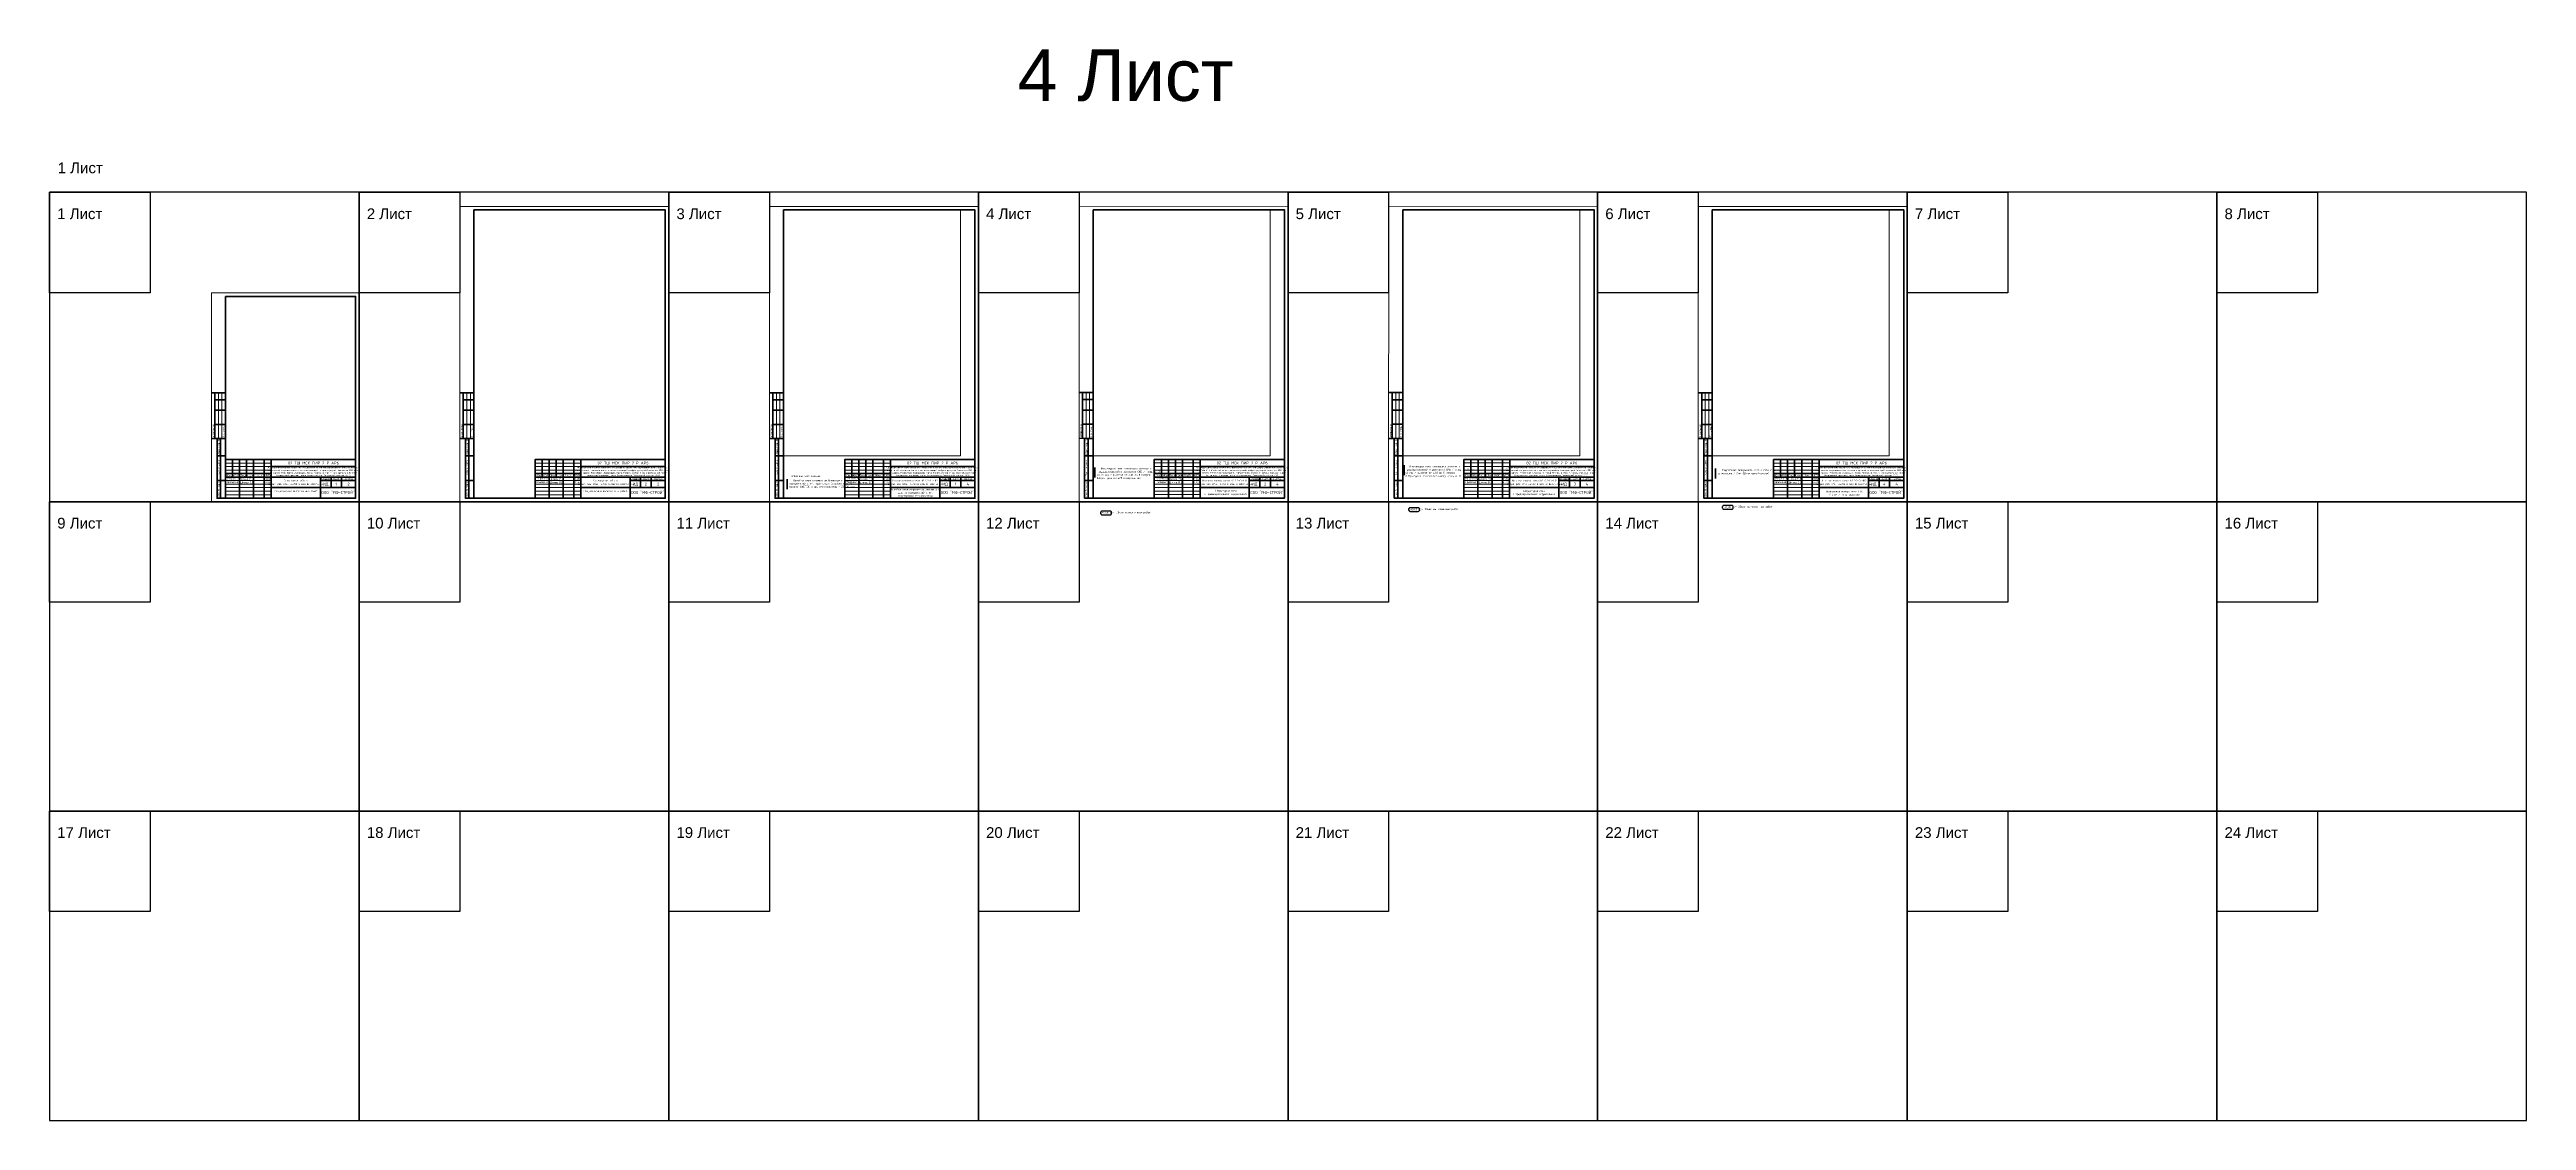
# Paper-space layout '9.n3с2э библ' of a CAD drawing. Header units: millimetres. Extents: x -143 to 3377, y -880 to 643.
import ezdxf
from ezdxf.enums import TextEntityAlignment as Align

# ---------------------------------------------------------------- set-up
doc = ezdxf.new("R2018")
doc.units = ezdxf.units.MM
doc.layers.add('Условные обозначения', color=90, linetype='Continuous')
doc.styles.get("Standard").update_dxf_attribs({"font": 'arial.ttf'})
doc.styles.add('СПДС', font='isocpeur.ttf', dxfattribs={"width": 0.9})

# ---------------------------------------------------------------- blocks, each defined once
blk = doc.blocks.new('*U657')
at = {"lineweight": 0}
blk.add_lwpolyline([(-292, -5), (5, -5), (5, 415), (-292, 415)], close=True, dxfattribs=at)
at = {"color": 0, "linetype": 'Continuous', "lineweight": 50}
blk.add_lwpolyline([(-272, 410), (0, 410), (0, 0), (-272, 0)], close=True, dxfattribs=at)
at = {"lineweight": 35}
for points in [[(-272, 150), (-292, 150)], [(-287, 85), (-287, 150)], [(-272, 140), (-287, 140)], [(-272, 125), (-287, 125)], [(-272, 85), (-292, 85)], [(-272, 105), (-287, 105)], [(-272, 85), (-284, 85), (-284, 0), (-272, 0)], [(-279, 0), (-279, 85)], [(-272, 60), (-284, 60)], [(-175, 55), (-175, 30)], [(-165, 55), (-165, 0)], [(-155, 55), (-155, 30)], [(-145, 55), (-145, 0)], [(-130, 55), (-130, 0)], [(-120, 55), (-120, 0)], [(-120, 45), (0, 45)], [(-272, 25), (-284, 25)], [(-185, 35), (-120, 35)], [(-185, 30), (0, 30)], [(-120, 15), (0, 15)], [(-50, 30), (-50, 0)], [(-50, 25), (0, 25)], [(-35, 30), (-35, 15)], [(-20, 30), (-20, 15)]]:
    blk.add_lwpolyline(points, dxfattribs=at)
at = {"lineweight": 18}
for points in [[(-282, 85), (-282, 150)], [(-277, 85), (-277, 150)], [(-185, 50), (-120, 50)], [(-185, 45), (-120, 45)], [(-185, 40), (-120, 40)], [(-185, 25), (-120, 25)], [(-185, 20), (-120, 20)], [(-185, 15), (-120, 15)], [(-185, 10), (-120, 10)], [(-185, 5), (-120, 5)]]:
    blk.add_lwpolyline(points, dxfattribs=at)
at = {"lineweight": 35}
blk.add_lwpolyline([(-185, 0), (0, 0), (0, 55), (-185, 55)], close=True, dxfattribs=at)
at = {"lineweight": 0}
blk.add_lwpolyline([(0, -5), (5, -5), (5, 0)], dxfattribs=at)
at = {"lineweight": -2, "char_height": 2.5, "attachment_point": 5, "rotation": 90, "style": 'СПДС'}
for s, insert, width in [('Согласовано', (-289.5, 95), 19.991), ('Взам. инв. N', (-281.5, 72.5), 24.991), ('Гл. спец.', (-274.5, 95), 19.991), ('Подл. и дата', (-281.5, 42.5), 34.991), ('Инв. N подл.', (-281.5, 12.5), 24.991)]:
    blk.add_mtext(s, dxfattribs=dict(at, insert=insert, width=width))
at = {"insert": (-119.3, 44.6), "char_height": 2.2, "attachment_point": 1, "style": 'СПДС'}
blk.add_mtext_dynamic_manual_height_columns('\\pxqc;Общеобразовательная школа №2, входящая в состав Многофункционального комплекса спортивной направленности с соответствующей инфраструктурой (емкостью 850 мест) \\Pпо адресу: Российская Федерация, город Москва, вн.тер. г. муниципальный округ Покровское-Стрешнево, шоссе Волоколамское, земельный участок 71/15', width=118.293, gutter_width=0, heights=[15.2], dxfattribs=at)
at = {"lineweight": -2, "char_height": 2.5, "style": 'СПДС'}
for s, insert, width, attachment_point in [('Разработал', (-183.1, 27.5), 17.953, 4), ('Проверил', (-183.1, 22.5), 17.953, 4), ('Изм.', (-180, 32.5), 10, 5), ('Кол.уч.', (-170, 32.5), 10, 5), ('Лист', (-160, 32.5), 10, 5), ('N док.', (-150, 32.5), 10, 5), ('Подп.', (-137.5, 32.5), 15, 5), ('Дата', (-125, 32.5), 10, 5), ('Стадия', (-42.5, 27.5), 15, 5), ('Лист', (-27.5, 27.5), 15, 5), ('Листов', (-10, 27.5), 20, 5)]:
    blk.add_mtext(s, dxfattribs=dict(at, insert=insert, width=width, attachment_point=attachment_point))
at = {"lineweight": 30, "style": '', "width": 0.9, "flags": 104}
blk.add_attdef('ШАПКА', text='', height=3, dxfattribs=at).set_placement((-135, 281), align=Align.MIDDLE_CENTER)
at = {"style": 'СПДС'}
for tag, height, p in [('ШИФР_ПРОЕКТА', 4, (-60, 50)), ('НАИМЕНОВАНИЕ_ОБЪЕКТА2', 2.5, (-85, 20)), ('НАИМЕНОВАНИЕ_ЧЕРТЕЖА2', 2.5, (-85, 5)), ('НАИМЕНОВАНИЕ_ЧЕРТЕЖА1', 2.5, (-85, 10)), ('НАИМЕНОВАНИЕ_ОБЪЕКТА', 2.5, (-85, 25)), ('ОРГАНИЗАЦИЯ_РАЗРАБОТЧИК1', 4, (-25, 8.1)), ('СТАДИЯ', 4, (-42.5, 20)), ('ЛИСТ_первый', 4, (-27.5, 20)), ('ЛИСТОВ', 4, (-10, 20))]:
    blk.add_attdef(tag, text='', height=height, dxfattribs=at).set_placement(p, align=Align.MIDDLE_CENTER)
for tag, p in [('РАЗРАБОТЧИК', (-164, 27.5)), ('РУК.ГРУППЫ', (-164, 22.5))]:
    blk.add_attdef(tag, text='', height=2.5, dxfattribs=at).set_placement(p, align=Align.MIDDLE_LEFT)
at = {"style": 'СПДС', "width": 0.9}
for p in [(-129.6, 26.4), (-129.6, 21.4)]:
    blk.add_attdef('ДАТА', p, '', height=2.3, dxfattribs=at)
blk = doc.blocks.new('*U4697')
at = {"lineweight": 0}
blk.add_lwpolyline([(-205, -5), (5, -5), (5, 292), (-205, 292)], close=True, dxfattribs=at)
at = {"color": 0, "linetype": 'Continuous', "lineweight": 50}
blk.add_lwpolyline([(-185, 287), (0, 287), (0, 0), (-185, 0)], close=True, dxfattribs=at)
at = {"lineweight": 35}
for points in [[(-185, 150), (-205, 150)], [(-200, 85), (-200, 150)], [(-185, 140), (-200, 140)], [(-185, 125), (-200, 125)], [(-185, 85), (-205, 85)], [(-185, 105), (-200, 105)], [(-185, 85), (-197, 85), (-197, 0), (-185, 0)], [(-192, 0), (-192, 85)], [(-185, 60), (-197, 60)], [(-175, 55), (-175, 30)], [(-165, 55), (-165, 0)], [(-155, 55), (-155, 30)], [(-145, 55), (-145, 0)], [(-130, 55), (-130, 0)], [(-120, 55), (-120, 0)], [(-120, 45), (0, 45)], [(-185, 25), (-197, 25)], [(-185, 35), (-120, 35)], [(-185, 30), (0, 30)], [(-120, 15), (0, 15)], [(-50, 30), (-50, 0)], [(-50, 25), (0, 25)], [(-35, 30), (-35, 15)], [(-20, 30), (-20, 15)]]:
    blk.add_lwpolyline(points, dxfattribs=at)
at = {"lineweight": 18}
for points in [[(-195, 85), (-195, 150)], [(-190, 85), (-190, 150)], [(-185, 50), (-120, 50)], [(-185, 45), (-120, 45)], [(-185, 40), (-120, 40)], [(-185, 25), (-120, 25)], [(-185, 20), (-120, 20)], [(-185, 15), (-120, 15)], [(-185, 10), (-120, 10)], [(-185, 5), (-120, 5)]]:
    blk.add_lwpolyline(points, dxfattribs=at)
at = {"lineweight": 35}
blk.add_lwpolyline([(-185, 0), (0, 0), (0, 55), (-185, 55)], close=True, dxfattribs=at)
at = {"lineweight": 0}
blk.add_lwpolyline([(0, -5), (5, -5), (5, 0)], dxfattribs=at)
at = {"lineweight": -2, "char_height": 2.5, "attachment_point": 5, "rotation": 90, "style": 'СПДС'}
for s, insert, width in [('Согласовано', (-202.5, 95), 19.991), ('Взам. инв. N', (-194.5, 72.5), 24.991), ('Гл. спец.', (-187.5, 95), 19.991), ('Подл. и дата', (-194.5, 42.5), 34.991), ('Инв. N подл.', (-194.5, 12.5), 24.991)]:
    blk.add_mtext(s, dxfattribs=dict(at, insert=insert, width=width))
at = {"insert": (-119.3, 44.6), "char_height": 2.2, "attachment_point": 1, "style": 'СПДС'}
blk.add_mtext_dynamic_manual_height_columns('\\pxqc;Общеобразовательная школа №2, входящая в состав Многофункционального комплекса спортивной направленности с соответствующей инфраструктурой (емкостью 850 мест) \\Pпо адресу: Российская Федерация, город Москва, вн.тер. г. муниципальный округ Покровское-Стрешнево, шоссе Волоколамское, земельный участок 71/15', width=118.293, gutter_width=0, heights=[15.2], dxfattribs=at)
at = {"lineweight": -2, "char_height": 2.5, "style": 'СПДС'}
for s, insert, width, attachment_point in [('Разработал', (-183.1, 27.5), 17.953, 4), ('Проверил', (-183.1, 22.5), 17.953, 4), ('Изм.', (-180, 32.5), 10, 5), ('Кол.уч.', (-170, 32.5), 10, 5), ('Лист', (-160, 32.5), 10, 5), ('N док.', (-150, 32.5), 10, 5), ('Подп.', (-137.5, 32.5), 15, 5), ('Дата', (-125, 32.5), 10, 5), ('Стадия', (-42.5, 27.5), 15, 5), ('Лист', (-27.5, 27.5), 15, 5), ('Листов', (-10, 27.5), 20, 5)]:
    blk.add_mtext(s, dxfattribs=dict(at, insert=insert, width=width, attachment_point=attachment_point))
at = {"lineweight": 30, "style": '', "width": 0.9, "flags": 104}
blk.add_attdef('ШАПКА', text='', height=3, dxfattribs=at).set_placement((-135, 281), align=Align.MIDDLE_CENTER)
at = {"style": 'СПДС'}
for tag, height, p in [('ШИФР_ПРОЕКТА', 4, (-60, 50)), ('НАИМЕНОВАНИЕ_ОБЪЕКТА2', 2.5, (-85, 20)), ('НАИМЕНОВАНИЕ_ЧЕРТЕЖА2', 2.5, (-85, 5)), ('НАИМЕНОВАНИЕ_ЧЕРТЕЖА1', 2.5, (-85, 10)), ('НАИМЕНОВАНИЕ_ОБЪЕКТА', 2.5, (-85, 25)), ('ОРГАНИЗАЦИЯ_РАЗРАБОТЧИК1', 4, (-25, 8.1)), ('СТАДИЯ', 4, (-42.5, 20)), ('ЛИСТ_первый', 4, (-27.5, 20)), ('ЛИСТОВ', 4, (-10, 20))]:
    blk.add_attdef(tag, text='', height=height, dxfattribs=at).set_placement(p, align=Align.MIDDLE_CENTER)
for tag, p in [('РАЗРАБОТЧИК', (-164, 27.5)), ('РУК.ГРУППЫ', (-164, 22.5))]:
    blk.add_attdef(tag, text='', height=2.5, dxfattribs=at).set_placement(p, align=Align.MIDDLE_LEFT)
at = {"style": 'СПДС', "width": 0.9}
for p in [(-129.6, 26.4), (-129.6, 21.4)]:
    blk.add_attdef('ДАТА', p, '', height=2.3, dxfattribs=at)
blk = doc.blocks.new('*U4689')
at = {"color": 4}
blk.add_lwpolyline([(-220, -220), (220, -220), (220, 220), (-220, 220)], close=True, dxfattribs=at)
at = {"color": 3}
blk.add_lwpolyline([(-220, 220), (-77, 220), (-77, 77), (-220, 77)], close=True, dxfattribs=at)
blk = doc.blocks.new('*U4690')
at = {"color": 0, "linetype": 'ByBlock', "lineweight": -2, "transparency": 16777216}
for p in [(0, 880), (440, 880), (880, 880), (1320, 880), (0, 440), (440, 440), (880, 440), (1320, 440), (0, 0), (440, 0), (880, 0), (1320, 0)]:
    blk.add_blockref('*U4689', p, dxfattribs=at)
blk = doc.blocks.new('*U4691')
at = {"color": 4}
blk.add_lwpolyline([(-220, -220), (220, -220), (220, 220), (-220, 220)], close=True, dxfattribs=at)
at = {"color": 3}
blk.add_lwpolyline([(-220, 220), (-77, 220), (-77, 77), (-220, 77)], close=True, dxfattribs=at)
blk = doc.blocks.new('*U4692')
at = {"color": 0, "linetype": 'ByBlock', "lineweight": -2, "transparency": 16777216}
for p in [(0, 880), (440, 880), (880, 880), (1320, 880), (0, 440), (440, 440), (880, 440), (1320, 440), (0, 0), (440, 0), (880, 0), (1320, 0)]:
    blk.add_blockref('*U4691', p, dxfattribs=at)

psp = doc.layouts.new('9.n3с2э библ')

# ---------------------------------------------------------------- linework, layer by layer
at = {"color": 3, "lineweight": 60}
psp.add_lwpolyline([(1342.3, 48.8), (1342.3, 34.5)], dxfattribs=at)
at = {"color": 4, "lineweight": 60}
psp.add_lwpolyline([(1782.3, 51.9), (1782.3, 37.6)], dxfattribs=at)
at = {"color": 6, "lineweight": 60}
psp.add_lwpolyline([(2224.6, 47.1), (2224.6, 32.8)], dxfattribs=at)
at = {"color": 2, "lineweight": 60}
psp.add_lwpolyline([(905.4, 31.9), (905.4, 17.6)], dxfattribs=at)
at = {"color": 1, "lineweight": 30}
for points in [[(1352.7, -18.6), (1364.3, -18.6, 0.414214), (1366.3, -16.6), (1366.3, -15.4, 0.414214), (1364.3, -13.4), (1352.7, -13.4, 0.414214), (1350.7, -15.4), (1350.7, -16.6, 0.414214)], [(1790.4, -13.8), (1802, -13.8, 0.414214), (1804, -11.8), (1804, -10.6, 0.414214), (1802, -8.6), (1790.4, -8.6, 0.414214), (1788.4, -10.6), (1788.4, -11.8, 0.414214)], [(2236.2, -10.6), (2247.8, -10.6, 0.414214), (2249.8, -8.6), (2249.8, -7.4, 0.414214), (2247.8, -5.4), (2236.2, -5.4, 0.414214), (2234.2, -7.4), (2234.2, -8.6, 0.414214)]]:
    psp.add_lwpolyline(points, format="xyb", close=True, dxfattribs=at)

# ---------------------------------------------------------------- block references
for name, p in [('*U4690', (77, -660)), ('*U4692', (1837, -660))]:
    psp.add_blockref(name, p)
ref = psp.add_blockref('*U657', (732, 5))
ref.add_attrib('СТАДИЯ', 'ИД', dxfattribs={"height": 4, "style": 'СПДС'}).set_placement((689.5, 25), align=Align.MIDDLE_CENTER)
ref.add_attrib('ЛИСТ_первый', '2', dxfattribs={"height": 4, "style": 'СПДС'}).set_placement((704.5, 25), align=Align.MIDDLE_CENTER)
ref.add_attrib('ЛИСТОВ', '2', dxfattribs={"height": 4, "style": 'СПДС'}).set_placement((722, 25), align=Align.MIDDLE_CENTER)
ref.add_attrib('ШИФР_ПРОЕКТА', '02-ТШ-МСК-ПИР-2-Р-АР6', dxfattribs={"height": 4, "style": 'СПДС'}).set_placement((672, 55), align=Align.MIDDLE_CENTER)
ref.add_attrib('НАИМЕНОВАНИЕ_ОБЪЕКТА', 'Отделочные работы', dxfattribs={"height": 2.5, "style": 'СПДС'}).set_placement((647, 30), align=Align.MIDDLE_CENTER)
ref.add_attrib('НАИМЕНОВАНИЕ_ОБЪЕКТА2', 'Отдел. раб. Отм. +4.200 в осях Ю-ЮЮ/53-64', dxfattribs={"height": 2.5, "style": 'СПДС'}).set_placement((647, 25), align=Align.MIDDLE_CENTER)
ref.add_attrib('НАИМЕНОВАНИЕ_ЧЕРТЕЖА1', 'Спецификация выполненных работ.', dxfattribs={"height": 2.5, "style": 'СПДС'}).set_placement((647, 15), align=Align.MIDDLE_CENTER)
ref.add_attrib('ОРГАНИЗАЦИЯ_РАЗРАБОТЧИК1', 'ООО "МФ-СТРОЙ"', dxfattribs={"height": 4, "style": 'СПДС'}).set_placement((707, 13.1), align=Align.MIDDLE_CENTER)
ref.add_attrib('РАЗРАБОТЧИК', 'Досаев Р.Ш.', dxfattribs={"height": 2.5, "style": 'СПДС'}).set_placement((568, 32.5), align=Align.MIDDLE_LEFT)
ref.add_attrib('РУК.ГРУППЫ', 'Шипов В.В.', dxfattribs={"height": 2.5, "style": 'СПДС'}).set_placement((568, 27.5), align=Align.MIDDLE_LEFT)
ref.add_attrib('ДАТА', '01.2026', (602.4, 31.4), dxfattribs={"height": 2.3, "style": 'СПДС', "width": 0.9})
ref.add_attrib('ДАТА', '01.2026', (602.4, 26.4), dxfattribs={"height": 2.3, "style": 'СПДС', "width": 0.9})
lines = psp.add_mtext('\\W0.9000;', dxfattribs={"insert": (668.6, 280.1), "char_height": 68.8, "attachment_point": 1})
ref.add_attrib('ШАПКА', '', (668.6, 280.1), dxfattribs={"flags": 104}).embed_mtext(lines)
ref = psp.add_blockref('*U657', (1172, 5))
ref.add_attrib('СТАДИЯ', 'ИД', dxfattribs={"height": 4, "style": 'СПДС'}).set_placement((1129.5, 25), align=Align.MIDDLE_CENTER)
ref.add_attrib('ЛИСТ_первый', '1', dxfattribs={"height": 4, "style": 'СПДС'}).set_placement((1144.5, 25), align=Align.MIDDLE_CENTER)
ref.add_attrib('ЛИСТОВ', '4', dxfattribs={"height": 4, "style": 'СПДС'}).set_placement((1162, 25), align=Align.MIDDLE_CENTER)
ref.add_attrib('ШИФР_ПРОЕКТА', '02-ТШ-МСК-ПИР-2-Р-АР6', dxfattribs={"height": 4, "style": 'СПДС'}).set_placement((1112, 55), align=Align.MIDDLE_CENTER)
ref.add_attrib('НАИМЕНОВАНИЕ_ОБЪЕКТА', 'Исполнительная схема № 9.2-Ст-Ш2', dxfattribs={"height": 2.5, "style": 'СПДС'}).set_placement((1087, 30), align=Align.MIDDLE_CENTER)
ref.add_attrib('НАИМЕНОВАНИЕ_ОБЪЕКТА2', 'Отдел. раб. Отм. +4.200 в осях Ю-ЮЮ/53-64', dxfattribs={"height": 2.5, "style": 'СПДС'}).set_placement((1087, 25), align=Align.MIDDLE_CENTER)
ref.add_attrib('ОРГАНИЗАЦИЯ_РАЗРАБОТЧИК1', 'ООО "МФ-СТРОЙ"', dxfattribs={"height": 4, "style": 'СПДС'}).set_placement((1147, 13.1), align=Align.MIDDLE_CENTER)
ref.add_attrib('РАЗРАБОТЧИК', 'Досаев Р.Ш.', dxfattribs={"height": 2.5, "style": 'СПДС'}).set_placement((1008, 32.5), align=Align.MIDDLE_LEFT)
ref.add_attrib('РУК.ГРУППЫ', 'Шипов В.В.', dxfattribs={"height": 2.5, "style": 'СПДС'}).set_placement((1008, 27.5), align=Align.MIDDLE_LEFT)
ref.add_attrib('ДАТА', '01.2026', (1042.4, 31.4), dxfattribs={"height": 2.3, "style": 'СПДС', "width": 0.9})
ref.add_attrib('ДАТА', '01.2026', (1042.4, 26.4), dxfattribs={"height": 2.3, "style": 'СПДС', "width": 0.9})
lines = psp.add_mtext('\\W0.9000;', dxfattribs={"insert": (1108.6, 280.1), "char_height": 68.8, "attachment_point": 1})
ref.add_attrib('ШАПКА', '', (1108.6, 280.1), dxfattribs={"flags": 104}).embed_mtext(lines)
ref = psp.add_blockref('*U657', (1612, 5), dxfattribs=dict(rotation=359.9769685061137))
ref.add_attrib('СТАДИЯ', 'ИД', dxfattribs={"height": 4, "rotation": 359.977, "style": 'СПДС'}).set_placement((1569.5, 25), align=Align.MIDDLE_CENTER)
ref.add_attrib('ЛИСТ_первый', '2', dxfattribs={"height": 4, "rotation": 359.977, "style": 'СПДС'}).set_placement((1584.5, 25), align=Align.MIDDLE_CENTER)
ref.add_attrib('ЛИСТОВ', '4', dxfattribs={"height": 4, "rotation": 359.977, "style": 'СПДС'}).set_placement((1602, 25), align=Align.MIDDLE_CENTER)
ref.add_attrib('ШИФР_ПРОЕКТА', '02-ТШ-МСК-ПИР-2-Р-АР6', dxfattribs={"height": 4, "rotation": 359.977, "style": 'СПДС'}).set_placement((1552, 55), align=Align.MIDDLE_CENTER)
ref.add_attrib('НАИМЕНОВАНИЕ_ОБЪЕКТА', 'Исполнительная схема № 9.2-Ст-Ш2', dxfattribs={"height": 2.5, "rotation": 359.977, "style": 'СПДС'}).set_placement((1527, 30), align=Align.MIDDLE_CENTER)
ref.add_attrib('НАИМЕНОВАНИЕ_ОБЪЕКТА2', 'Отдел. раб. Отм. +4.200 в осях Ю-ЮЮ/53-64', dxfattribs={"height": 2.5, "rotation": 359.977, "style": 'СПДС'}).set_placement((1527, 25), align=Align.MIDDLE_CENTER)
ref.add_attrib('ОРГАНИЗАЦИЯ_РАЗРАБОТЧИК1', 'ООО "МФ-СТРОЙ"', dxfattribs={"height": 4, "rotation": 359.977, "style": 'СПДС'}).set_placement((1587, 13.1), align=Align.MIDDLE_CENTER)
ref.add_attrib('РАЗРАБОТЧИК', 'Досаев Р.Ш.', dxfattribs={"height": 2.5, "rotation": 359.977, "style": 'СПДС'}).set_placement((1448, 32.6), align=Align.MIDDLE_LEFT)
ref.add_attrib('РУК.ГРУППЫ', 'Шипов В.В.', dxfattribs={"height": 2.5, "rotation": 359.977, "style": 'СПДС'}).set_placement((1448, 27.6), align=Align.MIDDLE_LEFT)
ref.add_attrib('ДАТА', '01.2026', (1482.4, 31.4), dxfattribs={"height": 2.3, "rotation": 359.977, "style": 'СПДС', "width": 0.9})
ref.add_attrib('ДАТА', '01.2026', (1482.4, 26.4), dxfattribs={"height": 2.3, "rotation": 359.977, "style": 'СПДС', "width": 0.9})
ref = psp.add_blockref('*U657', (2052, 5), dxfattribs=dict(rotation=359.9822595249958))
ref.add_attrib('СТАДИЯ', 'ИД', dxfattribs={"height": 4, "rotation": 359.9823, "style": 'СПДС'}).set_placement((2009.5, 25), align=Align.MIDDLE_CENTER)
ref.add_attrib('ЛИСТ_первый', '3', dxfattribs={"height": 4, "rotation": 359.9823, "style": 'СПДС'}).set_placement((2024.5, 25), align=Align.MIDDLE_CENTER)
ref.add_attrib('ЛИСТОВ', '4', dxfattribs={"height": 4, "rotation": 359.9823, "style": 'СПДС'}).set_placement((2042, 25), align=Align.MIDDLE_CENTER)
ref.add_attrib('ШИФР_ПРОЕКТА', '02-ТШ-МСК-ПИР-2-Р-АР6', dxfattribs={"height": 4, "rotation": 359.9823, "style": 'СПДС'}).set_placement((1992, 55), align=Align.MIDDLE_CENTER)
ref.add_attrib('НАИМЕНОВАНИЕ_ОБЪЕКТА', 'Исполнительная схема № 9.2-Ст-Ш2', dxfattribs={"height": 2.5, "rotation": 359.9823, "style": 'СПДС'}).set_placement((1967, 30), align=Align.MIDDLE_CENTER)
ref.add_attrib('НАИМЕНОВАНИЕ_ОБЪЕКТА2', 'Отдел. раб. Отм. +4.200 в осях Ю-ЮЮ/53-64', dxfattribs={"height": 2.5, "rotation": 359.9823, "style": 'СПДС'}).set_placement((1967, 25), align=Align.MIDDLE_CENTER)
ref.add_attrib('ОРГАНИЗАЦИЯ_РАЗРАБОТЧИК1', 'ООО "МФ-СТРОЙ"', dxfattribs={"height": 4, "rotation": 359.9823, "style": 'СПДС'}).set_placement((2027, 13.1), align=Align.MIDDLE_CENTER)
ref.add_attrib('РАЗРАБОТЧИК', 'Досаев Р.Ш.', dxfattribs={"height": 2.5, "rotation": 359.9823, "style": 'СПДС'}).set_placement((1888, 32.6), align=Align.MIDDLE_LEFT)
ref.add_attrib('РУК.ГРУППЫ', 'Шипов В.В.', dxfattribs={"height": 2.5, "rotation": 359.9823, "style": 'СПДС'}).set_placement((1888, 27.6), align=Align.MIDDLE_LEFT)
ref.add_attrib('ДАТА', '01.2026', (1922.4, 31.4), dxfattribs={"height": 2.3, "rotation": 359.9823, "style": 'СПДС', "width": 0.9})
ref.add_attrib('ДАТА', '01.2026', (1922.4, 26.4), dxfattribs={"height": 2.3, "rotation": 359.9823, "style": 'СПДС', "width": 0.9})
lines = psp.add_mtext('\\W0.9000;', dxfattribs={"insert": (1988.7, 280.2), "char_height": 68.8, "attachment_point": 1, "rotation": 359.9823})
ref.add_attrib('ШАПКА', '', (1988.7, 280.2), dxfattribs={"flags": 28}).embed_mtext(lines)
ref = psp.add_blockref('*U657', (2492, 5))
ref.add_attrib('СТАДИЯ', 'ИД', dxfattribs={"height": 4, "style": 'СПДС'}).set_placement((2449.5, 25), align=Align.MIDDLE_CENTER)
ref.add_attrib('ЛИСТ_первый', '4', dxfattribs={"height": 4, "style": 'СПДС'}).set_placement((2464.5, 25), align=Align.MIDDLE_CENTER)
ref.add_attrib('ЛИСТОВ', '4', dxfattribs={"height": 4, "style": 'СПДС'}).set_placement((2482, 25), align=Align.MIDDLE_CENTER)
ref.add_attrib('ШИФР_ПРОЕКТА', '02-ТШ-МСК-ПИР-2-Р-АР6', dxfattribs={"height": 4, "style": 'СПДС'}).set_placement((2432, 55), align=Align.MIDDLE_CENTER)
ref.add_attrib('НАИМЕНОВАНИЕ_ОБЪЕКТА', 'Исполнительная схема № 9.2-Ст-Ш2', dxfattribs={"height": 2.5, "style": 'СПДС'}).set_placement((2407, 30), align=Align.MIDDLE_CENTER)
ref.add_attrib('НАИМЕНОВАНИЕ_ОБЪЕКТА2', 'Отдел. раб. Отм. +4.200 в осях Ю-ЮЮ/53-64', dxfattribs={"height": 2.5, "style": 'СПДС'}).set_placement((2407, 25), align=Align.MIDDLE_CENTER)
ref.add_attrib('ОРГАНИЗАЦИЯ_РАЗРАБОТЧИК1', 'ООО "МФ-СТРОЙ"', dxfattribs={"height": 4, "style": 'СПДС'}).set_placement((2467, 13.1), align=Align.MIDDLE_CENTER)
ref.add_attrib('РАЗРАБОТЧИК', 'Досаев Р.Ш.', dxfattribs={"height": 2.5, "style": 'СПДС'}).set_placement((2328, 32.5), align=Align.MIDDLE_LEFT)
ref.add_attrib('РУК.ГРУППЫ', 'Шипов В.В.', dxfattribs={"height": 2.5, "style": 'СПДС'}).set_placement((2328, 27.5), align=Align.MIDDLE_LEFT)
ref.add_attrib('ДАТА', '01.2026', (2362.4, 31.4), dxfattribs={"height": 2.3, "style": 'СПДС', "width": 0.9})
ref.add_attrib('ДАТА', '01.2026', (2362.4, 26.4), dxfattribs={"height": 2.3, "style": 'СПДС', "width": 0.9})
lines = psp.add_mtext('\\W0.9000;', dxfattribs={"insert": (2428.6, 280.1), "char_height": 68.8, "attachment_point": 1})
ref.add_attrib('ШАПКА', '', (2428.6, 280.1), dxfattribs={"flags": 104}).embed_mtext(lines)
ref = psp.add_blockref('*U4697', (292, 5))
ref.add_attrib('СТАДИЯ', 'ИД', dxfattribs={"height": 4, "style": 'СПДС'}).set_placement((249.5, 25), align=Align.MIDDLE_CENTER)
ref.add_attrib('ЛИСТ_первый', '1', dxfattribs={"height": 4, "style": 'СПДС'}).set_placement((264.5, 25), align=Align.MIDDLE_CENTER)
ref.add_attrib('ЛИСТОВ', '2', dxfattribs={"height": 4, "style": 'СПДС'}).set_placement((282, 25), align=Align.MIDDLE_CENTER)
ref.add_attrib('ШИФР_ПРОЕКТА', '02-ТШ-МСК-ПИР-2-Р-АР6', dxfattribs={"height": 4, "style": 'СПДС'}).set_placement((232, 55), align=Align.MIDDLE_CENTER)
ref.add_attrib('НАИМЕНОВАНИЕ_ОБЪЕКТА', 'Отделочные работы', dxfattribs={"height": 2.5, "style": 'СПДС'}).set_placement((207, 30), align=Align.MIDDLE_CENTER)
ref.add_attrib('НАИМЕНОВАНИЕ_ОБЪЕКТА2', 'Отдел. раб. Отм. +4.200 в осях Ю-ЮЮ/53-64', dxfattribs={"height": 2.5, "style": 'СПДС'}).set_placement((207, 25), align=Align.MIDDLE_CENTER)
ref.add_attrib('НАИМЕНОВАНИЕ_ЧЕРТЕЖА1', 'Спецификация выполненных работ.', dxfattribs={"height": 2.5, "style": 'СПДС'}).set_placement((207, 15), align=Align.MIDDLE_CENTER)
ref.add_attrib('ОРГАНИЗАЦИЯ_РАЗРАБОТЧИК1', 'ООО "МФ-СТРОЙ"', dxfattribs={"height": 4, "style": 'СПДС'}).set_placement((267, 13.1), align=Align.MIDDLE_CENTER)
ref.add_attrib('РАЗРАБОТЧИК', 'Досаев Р.Ш.', dxfattribs={"height": 2.5, "style": 'СПДС'}).set_placement((128, 32.5), align=Align.MIDDLE_LEFT)
ref.add_attrib('РУК.ГРУППЫ', 'Шипов В.В.', dxfattribs={"height": 2.5, "style": 'СПДС'}).set_placement((128, 27.5), align=Align.MIDDLE_LEFT)
ref.add_attrib('ДАТА', '01.2026', (162.4, 31.4), dxfattribs={"height": 2.3, "style": 'СПДС', "width": 0.9})
ref.add_attrib('ДАТА', '01.2026', (162.4, 26.4), dxfattribs={"height": 2.3, "style": 'СПДС', "width": 0.9})
lines = psp.add_mtext('\\W0.9000;', dxfattribs={"insert": (228.6, 280.1), "char_height": 68.8, "attachment_point": 1})
ref.add_attrib('ШАПКА', '', (228.6, 280.1), dxfattribs={"flags": 104}).embed_mtext(lines)

# ---------------------------------------------------------------- texts
at = {"attachment_point": 1}
for s, width, gutter_width, insert, char_height in [('4 Лист', 525.489, 365.6, (1232.7, 643.1), 73.13), ('1 Лист', 109.648, 76.3, (-131.4, 482.4), 15.26), ('1 Лист', 109.648, 76.3, (-132.1, 417.1), 15.26), ('2 Лист', 109.648, 76.3, (307.9, 417.1), 15.26), ('3 Лист', 109.648, 76.3, (747.9, 417.1), 15.26), ('4 Лист', 109.648, 76.3, (1187.9, 417.1), 15.26), ('5 Лист', 109.648, 76.3, (1627.9, 417.1), 15.26), ('6 Лист', 109.648, 76.3, (2067.9, 417.1), 15.26), ('7 Лист', 109.648, 76.3, (2507.9, 417.1), 15.26), ('8 Лист', 109.648, 76.3, (2947.9, 417.1), 15.26), ('9 Лист', 109.648, 76.3, (-132.1, -22.9), 15.26), ('10 Лист', 109.648, 76.3, (307.9, -22.9), 15.26), ('11 Лист', 109.648, 76.3, (747.9, -22.9), 15.26), ('12 Лист', 109.648, 76.3, (1187.9, -22.9), 15.26), ('13 Лист', 109.648, 76.3, (1627.9, -22.9), 15.26), ('14 Лист', 109.648, 76.3, (2067.9, -22.9), 15.26), ('15 Лист', 109.648, 76.3, (2507.9, -22.9), 15.26), ('16 Лист', 109.648, 76.3, (2947.9, -22.9), 15.26), ('17 Лист', 109.648, 76.3, (-132.1, -462.9), 15.26), ('18 Лист', 109.648, 76.3, (307.9, -462.9), 15.26), ('19 Лист', 109.648, 76.3, (747.9, -462.9), 15.26), ('20 Лист', 109.648, 76.3, (1187.9, -462.9), 15.26), ('21 Лист', 109.648, 76.3, (1627.9, -462.9), 15.26), ('22 Лист', 109.648, 76.3, (2067.9, -462.9), 15.26), ('23 Лист', 109.648, 76.3, (2507.9, -462.9), 15.26), ('24 Лист', 109.648, 76.3, (2947.9, -462.9), 15.26)]:
    psp.add_mtext_dynamic_manual_height_columns(s, width=width, gutter_width=gutter_width, heights=[0], dxfattribs=dict(at, insert=insert, char_height=char_height))
at = {"layer": 'Условные обозначения', "color": 18, "true_color": 0x000000, "attachment_point": 1, "style": 'СПДС'}
for s, width, insert, char_height in [('Условные обозначения:', 34.586, (911.3, 37.7), 2.686), (' - Штукатурка стен гипсовыми смесями с предварительной огрунтовкой СКБ / толщ. от 21 до 40 мм / высотой от 4,01 до 8 метров \\P(Штукатурка по ж/б поверхностям) ', 79.132, (1345.2, 48.5), 2.6856), (' - Штукатурка стен гипсовыми смесями с предварительной огрунтовкой СКБ / толщ. от 21 до 40 мм / высотой от 4,01 до 8 метров\\P(Штукатурка  по газобетонному блоку и ПГП) ', 81.583, (1783.8, 51.5), 2.6856), (' - Подготовка поверхности СКБ / стен / по штукатурке / 2мм (Шпаклевка базовая) ', 81.583, (2228.4, 46.3), 2.686), (' - Оклейка швов сопряжения бетонных и других поверхностей стен, перегородок (газобетон, ПГП, панели АКОТЕК и др.) стеклохолстом - 239.76 п.м.', 79.132, (908.2, 31.6), 2.6856), ('\\pxqc;Оклейка швов сопряжения бетонных и других поверхностей стен, \\Pперегородок стеклохолстом', 67.387, (1053.8, 18.7), 2.686), ('\\pxqc;Штукатурка стен  \\Pс предварительной огрунтовкой.', 67.387, (1495, 16.9), 2.686), ('\\pxqc;Штукатурка стен  \\Pс предварительной огрунтовкой.', 67.387, (1933.2, 16.5), 2.686), ('\\pxqc;Подготовка поверхности СКБ \\P/ стен / по штукатурке', 60.976, (2377.1, 15.9), 2.686), ('292,20 м2', 68.018, (1351.4, -14.5), 2.69), (' - Объем выполненных работ', 81.583, (1367.4, -13.9), 2.686), ('240,60 м2', 68.018, (1789.2, -9.6), 2.69), (' - Объем выполненных работ', 81.583, (1805.2, -9), 2.686), ('532,80 м2', 68.018, (2235, -6.4), 2.69), (' - Объем выполненных работ', 81.583, (2251, -5.8), 2.686)]:
    psp.add_mtext_dynamic_manual_height_columns(s, width=width, gutter_width=9.59, heights=[0], dxfattribs=dict(at, insert=insert, char_height=char_height))

# ---------------------------------------------------------------- viewports
at = {"layer": '0', "lineweight": 30, "view_target_point": (634494.478, 645509.2951)}
psp.add_viewport(center=(1025.8, 240), size=(251.5, 350), view_center_point=(1859.7453, -6360.8323), view_height=49694.30077, dxfattribs=at)
for center, status in [((1465.9, 240.1), 3), ((1905.9, 240.1), 4), ((2345.8, 240), 5)]:
    psp.add_viewport(center=center, size=(251.5, 350), view_center_point=(1859.7453, -6360.8323), view_height=49694.30077, status=status, dxfattribs=at)

doc.saveas('drawing.dxf')
